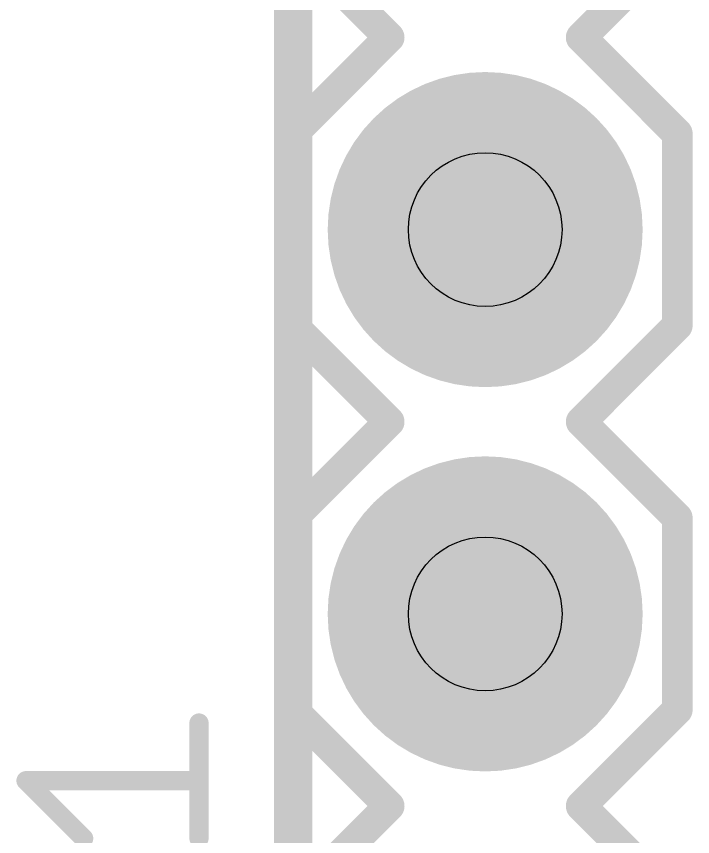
# Model space of a CAD drawing. Extents: x -26 to 81, y -15 to 33.
# Drawn here: x -1.83 to 2.64, y 3.61 to 9.03 of the extents above; entities that cross this region are included whole.
import ezdxf

# ---------------------------------------------------------------- set-up
doc = ezdxf.new("R2010")
doc.units = 0
for name, color, linetype in [('1', 12, 'CONTINUOUS'), ('16', 132, 'CONTINUOUS'), ('17', 110, 'CONTINUOUS'), ('20', 53, 'CONTINUOUS'), ('21', 53, 'CONTINUOUS'), ('25', 253, 'CONTINUOUS'), ('29', 253, 'CONTINUOUS'), ('30', 253, 'CONTINUOUS'), ('44', 253, 'CONTINUOUS'), ('51', 53, 'CONTINUOUS')]:
    doc.layers.add(name, color=color, linetype=linetype)

# ---------------------------------------------------------------- blocks, each defined once
blk = doc.blocks.new('RECT')
blk.add_solid([(-0.5, -0.5), (0.5, -0.5), (-0.5, 0.5), (0.5, 0.5)])
blk = doc.blocks.new('ROUNDP')
at = {"const_width": 0.5}
blk.add_lwpolyline([(0, -0.25, 1), (0, 0.25, 1), (0, -0.25)], format="xyb", dxfattribs=at)

msp = doc.modelspace()

# ---------------------------------------------------------------- linework, layer by layer
at = {"layer": '1', "const_width": 0.254}
msp.add_lwpolyline([(0, 0), (0, 16.256)], dxfattribs=at)
at = {"layer": '16', "const_width": 0.254}
msp.add_lwpolyline([(0, 0), (0, 16.51)], dxfattribs=at)
at = {"layer": '20', "const_width": 0.2032}
msp.add_lwpolyline([(0, 33.02), (0, 0)], dxfattribs=at)
at = {"layer": '21', "const_width": 0.2032}
for points in [[(0, 9.525), (0.635, 8.89)], [(1.905, 8.89), (2.54, 9.525)], [(0, 8.255), (0.635, 8.89)], [(1.905, 8.89), (2.54, 8.255)], [(0, 6.985), (0, 8.255)], [(2.54, 8.255), (2.54, 6.985)], [(0.635, 6.35), (0, 6.985)], [(2.54, 6.985), (1.905, 6.35)], [(0, 5.715), (0.635, 6.35)], [(1.905, 6.35), (2.54, 5.715)], [(0, 4.445), (0, 5.715)], [(2.54, 5.715), (2.54, 4.445)], [(0.635, 3.81), (0, 4.445)], [(2.54, 4.445), (1.905, 3.81)], [(0, 3.175), (0.635, 3.81)], [(1.905, 3.81), (2.54, 3.175)]]:
    msp.add_lwpolyline(points, dxfattribs=at)
at = {"layer": '21', "const_width": 0.1016}
for points in [[(0.6709, 8.8541, 1), (0.5991, 8.9259)], [(0.5991, 8.8541, 1), (0.6709, 8.9259)], [(1.9409, 8.9259, 1), (1.8691, 8.8541)], [(1.8691, 8.9259, 1), (1.9409, 8.8541)], [(0.0508, 8.255, 1), (-0.0508, 8.255)], [(2.5908, 8.255, 1), (2.4892, 8.255)], [(-0.0359, 8.2909, 1), (0.0359, 8.2191)], [(2.5041, 8.2191, 1), (2.5759, 8.2909)], [(0.0359, 7.0209, 1), (-0.0359, 6.9491)], [(2.5759, 6.9491, 1), (2.5041, 7.0209)], [(-0.0508, 6.985, 1), (0.0508, 6.985)], [(2.4892, 6.985, 1), (2.5908, 6.985)], [(0.6709, 6.3141, 1), (0.5991, 6.3859)], [(1.9409, 6.3859, 1), (1.8691, 6.3141)], [(0.5991, 6.3141, 1), (0.6709, 6.3859)], [(1.8691, 6.3859, 1), (1.9409, 6.3141)], [(0.0508, 5.715, 1), (-0.0508, 5.715)], [(-0.0359, 5.7509, 1), (0.0359, 5.6791)], [(2.5908, 5.715, 1), (2.4892, 5.715)], [(2.5041, 5.6791, 1), (2.5759, 5.7509)], [(0.0359, 4.4809, 1), (-0.0359, 4.4091)], [(2.5759, 4.4091, 1), (2.5041, 4.4809)], [(-0.0508, 4.445, 1), (0.0508, 4.445)], [(2.4892, 4.445, 1), (2.5908, 4.445)], [(0.6709, 3.7741, 1), (0.5991, 3.8459)], [(1.9409, 3.8459, 1), (1.8691, 3.7741)], [(0.5991, 3.7741, 1), (0.6709, 3.8459)], [(1.8691, 3.8459, 1), (1.9409, 3.7741)]]:
    msp.add_lwpolyline(points, format="xyb", dxfattribs=at)
at = {"layer": '25', "const_width": 0.127}
for points in [[(-0.6223, 3.5961), (-0.6223, 4.3587)], [(-1.385, 3.5961), (-1.7663, 3.9774)], [(-1.7663, 3.9774), (-0.6223, 3.9774)]]:
    msp.add_lwpolyline(points, dxfattribs=at)
at = {"layer": '25', "const_width": 0.0635}
for points in [[(-0.5906, 4.3587, 1), (-0.6541, 4.3587)], [(-1.7663, 4.0092, 1), (-1.7663, 3.9457)], [(-1.7438, 3.9999, 1), (-1.7887, 3.955)], [(-0.6223, 3.9457, 1), (-0.6223, 4.0092)], [(-1.4074, 3.5736, 1), (-1.3625, 3.6185)], [(-0.6541, 3.5961, 1), (-0.5906, 3.5961)]]:
    msp.add_lwpolyline(points, format="xyb", dxfattribs=at)
at = {"layer": '44'}
for centre in [(1.27, 7.62), (1.27, 5.08)]:
    msp.add_circle(centre, 0.508, dxfattribs=at)

# ---------------------------------------------------------------- block references
at = {"layer": '17', "rotation": 180}
for p, xscale, yscale in [((1.27, 7.62), 1.8796, 1.8796), ((1.27, 7.62), 1.8796, 1.8796), ((1.27, 7.62), 1.524, 1.524), ((1.27, 7.62), 1.524, 1.524), ((1.27, 5.08), 1.8796, 1.8796), ((1.27, 5.08), 1.8796, 1.8796), ((1.27, 5.08), 1.524, 1.524), ((1.27, 5.08), 1.524, 1.524)]:
    msp.add_blockref('ROUNDP', p, dxfattribs=dict(at, xscale=xscale, yscale=yscale))
at = {"layer": '29', "xscale": 2.0828, "yscale": 2.0828, "rotation": 180}
for p in [(1.27, 7.62), (1.27, 5.08)]:
    msp.add_blockref('ROUNDP', p, dxfattribs=at)
at = {"layer": '30', "xscale": 2.0828, "yscale": 2.0828, "rotation": 180}
for p in [(1.27, 7.62), (1.27, 5.08)]:
    msp.add_blockref('ROUNDP', p, dxfattribs=at)
at = {"layer": '51', "xscale": 0.508, "yscale": 0.508, "rotation": 90}
for p in [(1.27, 7.62), (1.27, 5.08)]:
    msp.add_blockref('RECT', p, dxfattribs=at)

doc.saveas('drawing.dxf')
